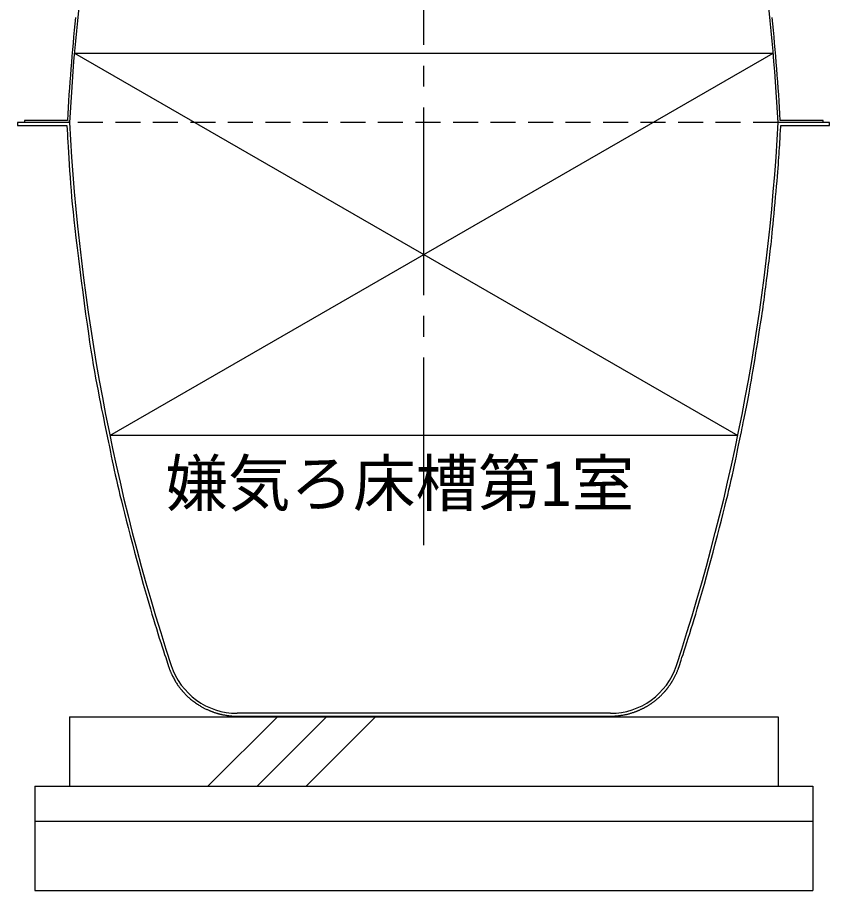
# Model space of a CAD drawing. Units: millimetres, scale not verified. Extents: x -8910 to 8910, y -6308 to 6308.
# Drawn here: x -543 to 626, y -3219 to -1963 of the extents above; entities that cross this region are included whole.
import ezdxf
from ezdxf.enums import TextEntityAlignment as Align

# ---------------------------------------------------------------- set-up
doc = ezdxf.new("R2010")
doc.units = ezdxf.units.MM
doc.header["$LTSCALE"] = 30
doc.linetypes.add('CHAIN2', pattern=[12, 9, -1, 1, -1])
doc.linetypes.add('DASHED1', pattern=[1.8, 1.2, -0.6])
doc.layers.add('0-3_機器', color=2, linetype='Continuous', lineweight=25)
doc.layers.add('0-5_空気管', color=3, linetype='Continuous', lineweight=25)
doc.styles.add('ＭＳ ゴシック', font='')
doc.styles.get('ＭＳ ゴシック').set_extended_font_data('MS Gothic')

msp = doc.modelspace()

# ---------------------------------------------------------------- linework, layer by layer
at = {"layer": '0-3_機器'}
for p, q in [((-468.14, -2969.09), (551.86, -2969.09)), ((-468.14, -2969.09), (-468.14, -3069.09)), ((-268.93, -3069.09), (-168.93, -2969.09)), ((-198.22, -3069.09), (-98.22, -2969.09)), ((-127.51, -3069.09), (-27.51, -2969.09)), ((551.86, -2969.09), (551.86, -3069.09)), ((-518.14, -3069.09), (601.86, -3069.09)), ((-518.14, -3069.09), (-518.14, -3219.09)), ((601.86, -3069.09), (601.86, -3219.09)), ((-518.14, -3119.09), (601.86, -3119.09)), ((-518.14, -3219.09), (601.86, -3219.09))]:
    msp.add_line(p, q, dxfattribs=at)
at = {"layer": '0-5_空気管', "linetype": 'CHAIN2'}
msp.add_line((41.86, -2722.23), (41.86, -1089.09), dxfattribs=at)
at = {"layer": '0-5_空気管'}
for p, q in [((-461.22, -2014.09), (544.94, -2014.09)), ((-461.22, -2014.09), (493.92, -2564.09)), ((-410.2, -2564.09), (544.94, -2014.09)), ((-543.14, -2114.09), (-543.14, -2118.09)), ((-468.14, -2114.09), (-543.14, -2114.09)), ((-533.14, -2110.89), (-533.14, -2114.09)), ((-471.17, -2110.89), (-533.14, -2110.89)), ((-468.14, -2114.09), (-468.14, -2110.89)), ((625.91, -2114.09), (551.86, -2114.09)), ((616.86, -2110.89), (554.9, -2110.89)), ((555.18, -2126.83), (555.65, -2118.09)), ((555.65, -2118.09), (625.91, -2118.09)), ((616.86, -2114.09), (616.86, -2110.89)), ((625.91, -2118.09), (625.91, -2114.09)), ((-417.71, -2547.52), (-414.09, -2565.03)), ((493.92, -2564.09), (-410.2, -2564.09)), ((310.48, -2964.09), (-226.76, -2964.09))]:
    msp.add_line(p, q, dxfattribs=at)
at = {"layer": '0-5_空気管', "linetype": 'DASHED1'}
msp.add_line((551.86, -2114.09), (-468.14, -2114.09), dxfattribs=at)
at = {"layer": '0-5_空気管'}
for points in [[(-543.14, -2118.09), (-471.93, -2118.09), (-471.27, -2130.53)], [(-471.27, -2130.53), (-470.98, -2135.76), (-470.64, -2142), (-470.24, -2149.12), (-469.79, -2156.97), (-469.28, -2165.41), (-468.72, -2174.27), (-468.11, -2183.43), (-467.46, -2192.74), (-466.76, -2202.09), (-465.99, -2211.58), (-465.15, -2221.37), (-464.21, -2231.59), (-463.14, -2242.39), (-461.94, -2253.92), (-460.58, -2266.32), (-459.05, -2279.74), (-457.33, -2294.26), (-455.46, -2309.64), (-453.46, -2325.61), (-451.39, -2341.87), (-449.26, -2358.13), (-447.14, -2374.1), (-445.04, -2389.49), (-443.01, -2404), (-441.07, -2417.43), (-439.23, -2429.83), (-437.45, -2441.36), (-435.72, -2452.16), (-434.01, -2462.37), (-432.33, -2472.15), (-430.63, -2481.62), (-428.92, -2490.93), (-427.16, -2500.19), (-425.4, -2509.3), (-423.67, -2518.11), (-422, -2526.48), (-420.42, -2534.27), (-418.98, -2541.33), (-417.71, -2547.52)], [(534.06, -2350.85), (535.28, -2341.48), (536.48, -2332.12), (537.08, -2327.43), (537.68, -2322.75), (538.27, -2318.06), (538.85, -2313.38), (539.43, -2308.69), (539.99, -2304), (540.55, -2299.3), (541.1, -2294.52), (541.65, -2289.6), (542.22, -2284.46), (542.79, -2279.03), (543.39, -2273.24), (544.02, -2267.02), (544.68, -2260.29), (545.38, -2253.02), (546.1, -2245.32), (546.85, -2237.34), (547.59, -2229.21), (548.32, -2221.09), (549.03, -2213.12), (549.7, -2205.45), (550.32, -2198.22), (550.88, -2191.53), (551.38, -2185.36), (551.83, -2179.64), (552.24, -2174.27), (552.61, -2169.21), (552.95, -2164.36), (553.26, -2159.66), (553.56, -2155.03), (553.84, -2150.42), (554.11, -2145.89), (554.37, -2141.5), (554.61, -2137.33), (554.82, -2133.45), (555.02, -2129.92), (555.18, -2126.83)], [(497.81, -2565.03), (499.08, -2558.86), (499.62, -2556.27), (500.26, -2553.18), (500.98, -2549.65), (501.78, -2545.76), (502.63, -2541.57), (503.51, -2537.17), (504.42, -2532.63), (505.34, -2528.01), (506.25, -2523.36), (507.16, -2518.64), (508.08, -2513.76), (509.03, -2508.67), (510.02, -2503.29), (511.06, -2497.54), (512.16, -2491.35), (513.33, -2484.65), (514.59, -2477.4), (515.9, -2469.71), (517.26, -2461.73), (518.62, -2453.61), (519.98, -2445.48), (521.3, -2437.49), (522.56, -2429.79), (523.74, -2422.53), (524.82, -2415.81), (525.79, -2409.6), (526.69, -2403.83), (527.51, -2398.42), (528.27, -2393.29), (528.99, -2388.39), (529.67, -2383.63), (530.32, -2378.94), (530.97, -2374.26), (531.6, -2369.58), (532.23, -2364.9), (532.84, -2360.22), (533.45, -2355.53), (534.06, -2350.85)], [(-414.09, -2565.03), (-412.16, -2574.36), (-411.35, -2578.29), (-410.38, -2582.97), (-409.26, -2588.31), (-408.03, -2594.2), (-406.69, -2600.52), (-405.26, -2607.17), (-403.78, -2614.03), (-402.24, -2621), (-400.68, -2628), (-399.06, -2635.1), (-397.36, -2642.42), (-395.55, -2650.05), (-393.59, -2658.11), (-391.47, -2666.7), (-389.15, -2675.94), (-386.6, -2685.92), (-383.81, -2696.71), (-380.82, -2708.15), (-377.7, -2720), (-374.49, -2732.07), (-371.26, -2744.13), (-368.06, -2755.97), (-364.95, -2767.36), (-361.99, -2778.11), (-359.22, -2788.03), (-356.62, -2797.2), (-354.18, -2805.71), (-351.85, -2813.67), (-349.62, -2821.19), (-347.45, -2828.38), (-345.31, -2835.34), (-343.18, -2842.19), (-341.03, -2848.99), (-338.9, -2855.69), (-336.82, -2862.16), (-334.83, -2868.3), (-332.97, -2874.03), (-331.27, -2879.21)], [(494.1, -2582.97), (495.07, -2578.29), (497.81, -2565.03)], [(409.27, -2896.61), (412.25, -2887.56), (413.5, -2883.76), (414.99, -2879.21), (416.69, -2874.03), (418.55, -2868.3), (420.54, -2862.16), (422.62, -2855.69), (424.75, -2848.99), (426.9, -2842.19), (429.03, -2835.34), (431.17, -2828.38), (433.34, -2821.19), (435.57, -2813.67), (437.9, -2805.71), (440.34, -2797.2), (442.94, -2788.03), (445.7, -2778.11), (448.67, -2767.36), (451.78, -2755.97), (454.98, -2744.13), (458.21, -2732.07), (461.42, -2720), (464.55, -2708.15), (467.53, -2696.71), (470.32, -2685.92), (472.87, -2675.94), (475.19, -2666.7), (477.31, -2658.11), (479.27, -2650.05), (481.08, -2642.42), (482.78, -2635.1), (484.4, -2628), (485.97, -2621), (487.5, -2614.03), (488.98, -2607.17), (490.41, -2600.52), (491.75, -2594.2), (492.98, -2588.31), (494.1, -2582.97)], [(-331.27, -2879.21), (-329.78, -2883.76), (-325.55, -2896.61)], [(-325.55, -2896.61), (-325.22, -2897.61), (-325.08, -2898.02), (-324.91, -2898.53), (-324.72, -2899.09), (-324.51, -2899.72), (-324.28, -2900.39), (-324.03, -2901.09), (-323.77, -2901.82), (-323.49, -2902.55), (-323.2, -2903.29), (-322.9, -2904.03), (-322.58, -2904.8), (-322.23, -2905.61), (-321.83, -2906.47), (-321.4, -2907.39), (-320.91, -2908.39), (-320.36, -2909.48), (-319.75, -2910.66), (-319.09, -2911.92), (-318.38, -2913.24), (-317.65, -2914.59), (-316.9, -2915.94), (-316.15, -2917.27), (-315.4, -2918.56), (-314.68, -2919.78), (-313.99, -2920.92), (-313.32, -2921.97), (-312.69, -2922.95), (-312.06, -2923.87), (-311.46, -2924.74), (-310.86, -2925.57), (-310.26, -2926.36), (-309.65, -2927.14), (-309.04, -2927.9), (-308.43, -2928.64), (-307.84, -2929.35), (-307.27, -2930.02), (-306.73, -2930.64), (-306.24, -2931.2)], [(402.82, -2912.04), (403.34, -2911.09), (403.83, -2910.14), (404.3, -2909.23), (404.74, -2908.34), (405.15, -2907.47), (405.55, -2906.62), (405.92, -2905.78), (406.27, -2904.95), (406.61, -2904.12), (406.94, -2903.3), (407.25, -2902.47), (407.55, -2901.66), (407.84, -2900.87), (408.1, -2900.11), (408.34, -2899.4), (408.56, -2898.77), (408.74, -2898.2), (409.27, -2896.61)], [(388.31, -2933.07), (388.8, -2932.52), (389.01, -2932.29), (389.25, -2932.01), (389.53, -2931.69), (389.84, -2931.33), (390.17, -2930.96), (390.51, -2930.55), (390.87, -2930.14), (391.22, -2929.71), (391.58, -2929.28), (391.93, -2928.84), (392.29, -2928.4), (392.65, -2927.93), (393.02, -2927.45), (393.4, -2926.94), (393.8, -2926.41), (394.2, -2925.83), (394.63, -2925.23), (395.07, -2924.61), (395.52, -2923.97), (395.95, -2923.33), (396.38, -2922.71), (396.79, -2922.1), (397.18, -2921.53), (397.53, -2921), (397.85, -2920.52), (398.13, -2920.08), (398.4, -2919.66), (398.67, -2919.24), (398.94, -2918.8), (399.23, -2918.32), (399.55, -2917.79), (399.91, -2917.17), (400.32, -2916.47), (400.77, -2915.68), (401.26, -2914.83), (401.77, -2913.93), (402.3, -2912.99), (402.82, -2912.04)], [(-306.24, -2931.2), (-305.81, -2931.69), (-304.59, -2933.07)], [(-304.59, -2933.07), (-303.66, -2934.12), (-303.28, -2934.56), (-302.81, -2935.08), (-302.27, -2935.67), (-301.68, -2936.33), (-301.03, -2937.02), (-300.35, -2937.75), (-299.63, -2938.49), (-298.9, -2939.24), (-298.14, -2939.98), (-297.37, -2940.72), (-296.56, -2941.45), (-295.71, -2942.2), (-294.81, -2942.96), (-293.86, -2943.75), (-292.83, -2944.56), (-291.73, -2945.41), (-290.55, -2946.3), (-289.3, -2947.21), (-288.01, -2948.13), (-286.7, -2949.04), (-285.41, -2949.94), (-284.14, -2950.8), (-282.93, -2951.61), (-281.8, -2952.35), (-280.76, -2953.02), (-279.8, -2953.62), (-278.91, -2954.16), (-278.06, -2954.66), (-277.23, -2955.13), (-276.39, -2955.58), (-275.54, -2956.02), (-274.65, -2956.47), (-273.7, -2956.93), (-272.7, -2957.4), (-271.69, -2957.88), (-270.67, -2958.35), (-269.66, -2958.81), (-268.68, -2959.25)], [(371.18, -2948.56), (371.87, -2948.04), (372.64, -2947.46), (373.47, -2946.83), (374.33, -2946.16), (375.23, -2945.46), (376.14, -2944.74), (377.04, -2944.02), (377.92, -2943.31), (378.76, -2942.61), (379.55, -2941.95), (380.28, -2941.31), (380.98, -2940.69), (381.63, -2940.1), (382.25, -2939.51), (382.85, -2938.94), (383.43, -2938.37), (384, -2937.79), (384.55, -2937.21), (385.09, -2936.64), (385.61, -2936.09), (386.1, -2935.55), (386.54, -2935.05), (386.95, -2934.6), (387.31, -2934.2), (388.31, -2933.07)], [(346.15, -2961.78), (346.88, -2961.52), (347.54, -2961.28), (348.13, -2961.05), (348.69, -2960.84), (349.23, -2960.62), (349.77, -2960.4), (350.33, -2960.17), (350.93, -2959.91), (351.57, -2959.63), (352.26, -2959.32), (352.98, -2959), (353.72, -2958.66), (354.46, -2958.33), (355.19, -2957.99), (355.9, -2957.66), (356.57, -2957.34), (357.2, -2957.04), (357.78, -2956.75), (358.35, -2956.46), (358.9, -2956.17), (359.46, -2955.88), (360.03, -2955.57), (360.62, -2955.23), (361.25, -2954.87), (361.94, -2954.47), (362.66, -2954.04), (363.42, -2953.6), (364.18, -2953.14), (364.94, -2952.68), (365.68, -2952.23), (366.4, -2951.79), (367.07, -2951.36), (367.69, -2950.97), (368.28, -2950.59), (368.83, -2950.22), (369.39, -2949.84), (369.95, -2949.45), (370.54, -2949.03), (371.18, -2948.56)], [(-268.68, -2959.25), (-267.75, -2959.67), (-266.89, -2960.04), (-266.1, -2960.38), (-265.39, -2960.68), (-264.72, -2960.95), (-264.09, -2961.2), (-263.46, -2961.44), (-262.83, -2961.67), (-262.18, -2961.9), (-261.48, -2962.14), (-260.73, -2962.39), (-259.92, -2962.66), (-259.08, -2962.93), (-258.23, -2963.2), (-257.38, -2963.47), (-256.54, -2963.73), (-255.73, -2963.98), (-254.96, -2964.21), (-254.25, -2964.41), (-253.58, -2964.6), (-252.92, -2964.78), (-252.27, -2964.95), (-251.59, -2965.11), (-250.88, -2965.28), (-250.1, -2965.45), (-249.24, -2965.63), (-248.29, -2965.83), (-247.26, -2966.03), (-246.16, -2966.25), (-245.03, -2966.46), (-243.87, -2966.67), (-242.72, -2966.88), (-241.58, -2967.06), (-240.49, -2967.24), (-239.45, -2967.39), (-238.47, -2967.53), (-237.54, -2967.64), (-236.64, -2967.74), (-235.77, -2967.82)], [(-228.31, -2968.09), (312.06, -2968.09), (312.54, -2968.08), (313.05, -2968.08), (313.61, -2968.07), (314.2, -2968.06), (314.81, -2968.05), (315.42, -2968.03), (316.04, -2968), (316.68, -2967.97), (317.34, -2967.93), (318.03, -2967.88), (318.77, -2967.81), (319.58, -2967.73), (320.46, -2967.64), (321.42, -2967.52), (322.48, -2967.39), (323.62, -2967.24), (324.81, -2967.08), (326.03, -2966.9), (327.26, -2966.72), (328.48, -2966.53), (329.67, -2966.33), (330.8, -2966.14), (331.85, -2965.94), (332.85, -2965.75), (333.8, -2965.55), (334.72, -2965.34), (335.62, -2965.11), (336.52, -2964.88), (337.44, -2964.62), (338.39, -2964.34), (339.38, -2964.04), (340.4, -2963.72), (341.43, -2963.38), (342.46, -2963.04), (343.47, -2962.71), (344.42, -2962.38), (345.33, -2962.07), (346.15, -2961.78)], [(-235.77, -2967.82), (-234.93, -2967.89), (-234.1, -2967.94), (-233.28, -2967.98), (-232.47, -2968.02), (-231.67, -2968.04), (-230.89, -2968.06), (-230.16, -2968.08), (-229.47, -2968.08), (-228.85, -2968.08), (-228.31, -2968.09)]]:
    msp.add_lwpolyline(points, dxfattribs=at)
for centre, radius, start, end in [((2527.75, -2271.09), 3000, 168.01242, 177), ((-2444.03, -2271.09), 3000, 2.99998, 11.98755), ((2527.75, -2271.09), 3003.2, 174.10699, 176.94209), ((-2444.03, -2271.09), 3003.2, 3.05789, 5.89299), ((2527.75, -1957.08), 3000, 183, 198.226), ((-2444.03, -1957.08), 3000, 341.77399, 357), ((-226.76, -2864.09), 100, 198.226, 270), ((310.48, -2864.09), 100, 270, 341.77399)]:
    msp.add_arc(centre, radius, start, end, dxfattribs=at)

# ---------------------------------------------------------------- texts
at = {"layer": '0-5_空気管', "color": 4, "style": 'ＭＳ ゴシック'}
msp.add_text('嫌気ろ床槽第1室', height=65.98, dxfattribs=at).set_placement((-330.09, -2685.71), align=Align.BOTTOM_LEFT)

doc.saveas('drawing.dxf')
